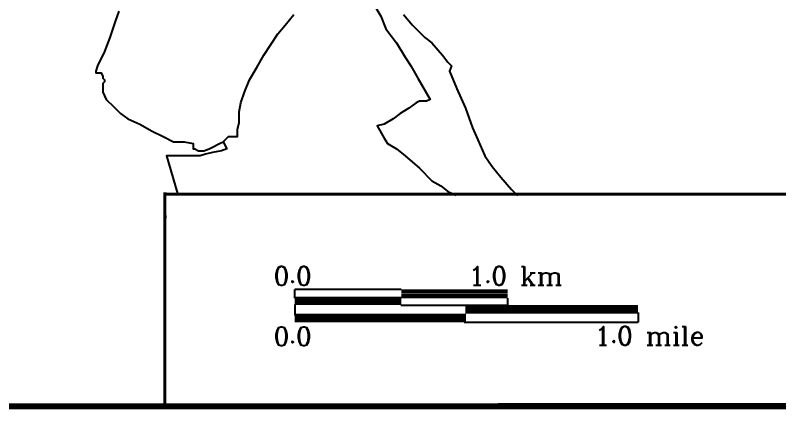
# Model space of a CAD drawing. Extents: x 10 to 391, y 12 to 253.
# Drawn here: x 100.6 to 224, y 12 to 75.8 of the extents above; entities that cross this region are included whole.
import ezdxf

# ---------------------------------------------------------------- set-up
doc = ezdxf.new("R2010")
doc.units = 0
doc.header["$LTSCALE"] = 0.5
doc.layers.add('LAYER01', color=7, linetype='CONTINUOUS')
doc.layers.add('LAYER08', color=7, linetype='CONTINUOUS')
doc.styles.add('ROMANC', font='ROMANC')

msp = doc.modelspace()

# ---------------------------------------------------------------- linework, layer by layer
at = {"layer": 'LAYER01', "color": 7, "linetype": 'CONTINUOUS'}
for p, q in [((145.7385, 30.1477), (145.7385, 31.549739)), ((145.767217, 31.555629), (145.738622, 31.555629)), ((145.738622, 31.555629), (145.738622, 31.541865)), ((145.738622, 31.543605), (145.738622, 31.554652)), ((162.883626, 31.55572), (145.76679, 31.55572)), ((180.074025, 30.17892), (180.074025, 29.034816)), ((145.738622, 29.092109), (145.738622, 29.105872)), ((145.738622, 29.104133), (145.738622, 29.093085)), ((145.767217, 29.092109), (145.738622, 29.092109)), ((162.862294, 29.036952), (180.012044, 29.036952)), ((179.960317, 29.034907), (180.074025, 29.034907))]:
    msp.add_line(p, q, dxfattribs=at)
for points, const_width in [([(72.147003, 12.698607), (153.785645, 12.698607), (390.381348, 12.781094), (390.379272, 141.294373), (390.451874, 252.49469), (221.497375, 252.49469), (10.721857, 252.323853), (10.721857, 172.682007), (10.800551, 65.880554), (10.901289, 13.29983), (10.901289, 12.488781), (72.958519, 12.65099)], 1), ([(124.585337, 46.963512), (244.125261, 46.963512)], 0.5), ([(125.045345, 46.977085), (124.771361, 46.977085), (124.771361, 16.693151)], 0.5), ([(125.045345, 43.297019), (124.771361, 43.297019), (124.771361, 13.013085)], 0.5), ([(162.909139, 31.212977), (180.077016, 31.212977)], 0.7), ([(145.73795, 30.036525), (162.905751, 30.036525)], 0.7), ([(145.73795, 29.382594), (162.905751, 29.382594)], 0.7), ([(162.909139, 30.47729), (180.077016, 30.47729)], 0.7), ([(173.274129, 28.707377), (190.441945, 28.707377)], 0.7), ([(178.349416, 28.707377), (195.517232, 28.707377)], 0.7), ([(183.96462, 28.707377), (201.132436, 28.707377)], 0.7), ([(145.733541, 27.304553), (162.901357, 27.304553)], 0.7), ([(150.597264, 27.304553), (167.765065, 27.304553)], 0.7), ([(156.212453, 27.304553), (173.38033, 27.304553)], 0.7), ([(173.274129, 28.005965), (190.441945, 28.005965)], 0.7), ([(183.96462, 28.005965), (201.132436, 28.005965)], 0.7), ([(145.733541, 26.603139), (162.901357, 26.603139)], 0.7), ([(156.212453, 26.603139), (173.38033, 26.603139)], 0.7)]:
    msp.add_lwpolyline(points, dxfattribs=dict(at, const_width=const_width))
for points in [[(145.735051, 29.116803), (145.735051, 27.456115), (145.874257, 27.456115)], [(201.137319, 27.819999), (201.137319, 26.275605)], [(173.051503, 26.276282), (201.137319, 26.276282)]]:
    msp.add_lwpolyline(points, dxfattribs=at)
at = {"layer": 'LAYER08', "color": 7, "linetype": 'CONTINUOUS'}
for points in [[(117.324997, 76.525002), (116.775002, 74.824997), (115.900002, 72.25), (115.050003, 69.974998), (113.900002, 67.675003), (113.625, 66.824997), (113.625, 66.525002), (114.199997, 66.525002), (114.474998, 66.525002), (114.775002, 65.974998), (114.775002, 65.675003), (115.050003, 65.400002), (115.050003, 65.099998), (114.775002, 64.824997), (114.775002, 64.25), (114.775002, 63.400002), (115.324997, 62.25), (116.474998, 61.125), (117.625, 59.974998), (118.775002, 59.125), (120.75, 58.25), (122.75, 57.125), (124.474998, 56.25), (126.175003, 55.400002), (127.900002, 55.400002), (129.324997, 55.125), (129.324997, 54.549999), (129.324997, 54.25), (129.600006, 54.25), (130.175003, 53.974998), (131.050003, 53.974998), (131.899994, 54.25), (132.475006, 54.549999), (133.600006, 55.125), (134.175003, 55.400002)], [(158.449997, 77.675003), (159.600006, 75.675003), (160.449997, 73.675003), (162.149994, 71.400002), (163.574997, 69.099998), (164.449997, 67.675003), (165.574997, 65.675003), (167.574997, 62.25), (167, 61.974998), (165.875, 61.974998), (165.300003, 61.674999), (164.149994, 60.825001), (162.725006, 59.974998), (161.600006, 59.125), (160.149994, 58.25), (159.024994, 57.974998), (160.149994, 55.974998), (160.725006, 55.125), (162.149994, 54.25), (163.574997, 53.125), (165.875, 51.125), (167.875, 49.125), (169.300003, 48.275002), (170.449997, 47.400002), (171.726436, 46.768798)], [(134.175003, 55.400002), (134.75, 55.974998), (135.024994, 56.25), (135.600006, 56.25), (135.899994, 56.25), (136.475006, 56.25), (136.475006, 57.125), (136.475006, 57.400002), (136.75, 58.549999), (136.75, 60.25), (137.024994, 61.674999), (137.600006, 63.400002), (138.449997, 65.400002), (139.600006, 67.400002), (140.75, 69.400002), (141.899994, 71.099998), (143.024994, 72.824997), (144.175003, 74.25), (145.600006, 75.949997)], [(163.300003, 75.949997), (164.725006, 74.25), (165.574997, 73.400002), (166.725006, 72.25), (167.875, 71.400002), (169.574997, 69.400002), (170.449997, 68.25), (171, 67.675003), (170.725006, 66.824997), (171.875, 63.974998), (173.300003, 60.825001), (174.425003, 57.674999), (175.300003, 55.700001), (176.425003, 53.125), (177.574997, 51.400002), (179, 49.700001), (180.725006, 47.700001), (181.665594, 46.759412)], [(134.175003, 55.400002), (134.75, 54.25), (133.899994, 53.974998), (132.475006, 53.700001), (131.324997, 53.400002), (130.475006, 53.125), (129.324997, 53.125), (128.175003, 53.125), (127.050003, 53.125), (125.900002, 53.125), (125.050003, 53.125), (126.81785, 47.049093)]]:
    msp.add_lwpolyline(points, dxfattribs=at)

# ---------------------------------------------------------------- texts
at = {"layer": 'LAYER01', "color": 7, "linetype": 'CONTINUOUS', "style": 'ROMANC'}
for s, p in [('0.0', (142.308049, 32.24936)), ('1.0 km', (173.829503, 32.261598)), ('0.0', (142.308049, 22.502494)), ('1.0 mile', (194.122731, 22.591676))]:
    msp.add_text(s, height=3, dxfattribs=at).set_placement(p)

doc.saveas('drawing.dxf')
